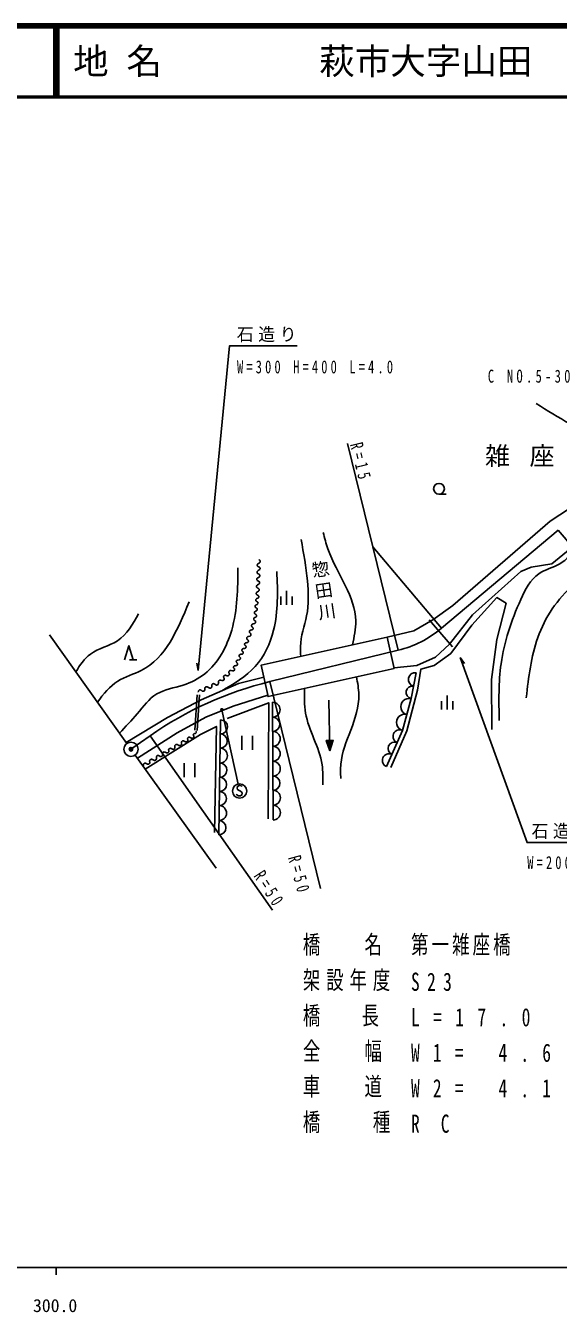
# Model space of a CAD drawing. Units: millimetres, scale not verified. Extents: x 40000 to 680000, y 20000 to 380000.
# Drawn here: x 363711 to 438670, y 198715 to 380000 of the extents above; entities that cross this region are included whole.
import ezdxf
from ezdxf.enums import TextEntityAlignment as Align

# ---------------------------------------------------------------- set-up
doc = ezdxf.new("R2010")
doc.units = ezdxf.units.MM
doc.header["$LTSCALE"] = 1000
doc.header["$PDMODE"] = 32
doc.header["$PDSIZE"] = 500
for name, color, linetype, lineweight in [('M-BGD', 7, 'Continuous', 25), ('M-TTL', 2, 'Continuous', 140), ('M-TTL-BAND', 7, 'Continuous', 25), ('M-TTL-LINE', 7, 'Continuous', 50)]:
    doc.layers.add(name, color=color, linetype=linetype, lineweight=lineweight)
doc.layers.add('M-OTRS', color=6, linetype='Continuous')
doc.layers.add('M-TTL-TXT', color=7, linetype='Continuous')
doc.styles.add('@ＭＳ ゴシック', font='')
doc.styles.add('ＭＳ ゴシック', font='')
doc.styles.get('@ＭＳ ゴシック').set_extended_font_data('@MS Gothic')
doc.styles.get('ＭＳ ゴシック').set_extended_font_data('MS Gothic')

msp = doc.modelspace()

# ---------------------------------------------------------------- linework, layer by layer
at = {"layer": 'M-BGD'}
for p, q in [((416133, 291999), (409007, 321140)), ((421882, 313997), (422882, 313997)), ((422228, 295093), (438670, 308929)), ((438670, 308929), (457987, 285976)), ((412570, 306569), (422228, 295093)), ((399606, 299582), (399606, 298382)), ((400406, 300382), (400406, 298382)), ((401206, 299582), (401206, 298382)), ((420517, 296299), (423805, 292463)), ((367035, 294161), (377946, 278865)), ((398061, 287579), (416133, 291999)), ((378314, 290631), (379354, 290631)), ((387974, 289148), (387792, 290171)), ((424853, 290999), (425456, 290153)), ((417973, 285184), (418686, 288811)), ((398061, 287579), (405187, 258438)), ((387530, 280732), (387848, 285720)), ((387830, 280713), (388147, 285701)), ((398455, 284665), (398520, 268083)), ((406368, 284982), (406537, 277804)), ((416743, 280714), (417973, 285184)), ((422222, 284828), (422222, 283628)), ((423022, 285628), (423022, 283628)), ((423822, 284828), (423822, 283628)), ((391313, 283616), (393614, 273147)), ((391135, 282204), (390876, 266010)), ((378526, 278051), (381219, 279940)), ((398450, 255382), (381219, 279940)), ((394122, 279952), (394122, 277952)), ((395642, 277952), (395642, 279952)), ((414476, 275597), (416743, 280714)), ((379107, 277237), (390493, 261274)), ((385992, 276096), (385992, 274096)), ((387512, 274096), (387512, 276096))]:
    msp.add_line(p, q, dxfattribs=at)
for points in [[(387974, 289148), (392415, 334908), (401915, 334908)], [(414586, 293843), (418343, 294750), (420999, 296304), (423824, 298314), (437556, 310168), (440277, 311981), (443645, 313212), (447985, 313860)], [(440860, 306706), (437751, 304180), (434880, 303726), (433390, 303079), (426589, 296990), (423350, 292844), (421407, 291030), (418751, 289864), (415551, 289506)], [(396500, 303754), (396441, 303776), (396382, 303818), (396344, 303860), (396325, 303900), (396307, 303961), (396310, 304041), (396332, 304100), (396354, 304140), (396395, 304178), (396457, 304216), (396620, 304310), (396682, 304368), (396704, 304407), (396726, 304466), (396728, 304526), (396711, 304607), (396673, 304668), (396635, 304710), (396595, 304731), (396536, 304753)], [(396427, 301755), (396368, 301778), (396309, 301820), (396271, 301861), (396252, 301902), (396235, 301962), (396237, 302042), (396260, 302102), (396281, 302141), (396323, 302179), (396384, 302217), (396547, 302311), (396610, 302369), (396631, 302408), (396653, 302468), (396655, 302528), (396638, 302608), (396601, 302670), (396562, 302711), (396523, 302733), (396464, 302755)], [(396464, 302755), (396404, 302777), (396346, 302819), (396307, 302860), (396289, 302901), (396271, 302962), (396274, 303042), (396296, 303101), (396317, 303140), (396359, 303179), (396420, 303217), (396584, 303311), (396646, 303368), (396667, 303408), (396690, 303467), (396692, 303527), (396675, 303608), (396637, 303669), (396598, 303710), (396559, 303732), (396500, 303754)], [(396391, 300756), (396332, 300778), (396273, 300820), (396235, 300862), (396216, 300902), (396198, 300963), (396201, 301043), (396223, 301102), (396245, 301142), (396286, 301180), (396348, 301218), (396511, 301312), (396573, 301370), (396595, 301409), (396617, 301468), (396619, 301528), (396602, 301609), (396564, 301670), (396526, 301712), (396486, 301733), (396427, 301755)], [(396252, 298857), (396200, 298881), (396151, 298923), (396119, 298963), (396105, 299001), (396094, 299056), (396102, 299128), (396126, 299179), (396148, 299213), (396187, 299245), (396245, 299274), (396398, 299348), (396458, 299395), (396480, 299429), (396504, 299480), (396510, 299534), (396501, 299608), (396471, 299665), (396439, 299705), (396405, 299727), (396354, 299751)], [(396354, 299757), (396295, 299779), (396237, 299821), (396198, 299862), (396180, 299903), (396162, 299964), (396165, 300044), (396187, 300103), (396208, 300142), (396250, 300181), (396311, 300219), (396475, 300313), (396537, 300370), (396558, 300410), (396581, 300469), (396583, 300529), (396566, 300610), (396528, 300671), (396489, 300712), (396450, 300734), (396391, 300756)], [(429339, 280850), (429269, 287864), (430048, 293533), (431323, 298634), (430048, 299413), (426505, 295516), (423530, 291549), (421191, 289848), (419349, 289352), (418853, 286376), (417365, 280637), (415098, 275465)], [(396048, 297069), (395997, 297093), (395947, 297134), (395915, 297174), (395902, 297212), (395890, 297268), (395898, 297339), (395922, 297391), (395944, 297425), (395984, 297456), (396041, 297486), (396195, 297559), (396254, 297607), (396276, 297640), (396300, 297692), (396307, 297746), (396297, 297819), (396267, 297877), (396235, 297917), (396202, 297939), (396150, 297963)], [(396150, 297963), (396099, 297987), (396049, 298029), (396017, 298069), (396003, 298106), (395992, 298162), (396000, 298234), (396024, 298285), (396046, 298319), (396086, 298351), (396143, 298380), (396297, 298453), (396356, 298501), (396378, 298535), (396402, 298586), (396408, 298640), (396399, 298713), (396369, 298771), (396337, 298811), (396304, 298833), (396252, 298857)], [(395607, 295263), (395558, 295302), (395516, 295361), (395492, 295412), (395487, 295457), (395490, 295520), (395518, 295595), (395557, 295644), (395590, 295675), (395641, 295698), (395711, 295715), (395896, 295753), (395973, 295788), (396006, 295819), (396046, 295868), (396067, 295924), (396076, 296006), (396059, 296076), (396036, 296128), (396005, 296160), (395956, 296200)], [(395946, 296174), (395895, 296198), (395845, 296240), (395814, 296280), (395800, 296318), (395788, 296374), (395796, 296445), (395820, 296497), (395842, 296530), (395882, 296562), (395940, 296592), (396093, 296665), (396153, 296712), (396175, 296746), (396199, 296798), (396205, 296851), (396195, 296925), (396165, 296983), (396134, 297023), (396100, 297045), (396048, 297069)], [(394945, 293482), (394896, 293522), (394854, 293580), (394830, 293631), (394825, 293676), (394827, 293739), (394855, 293814), (394895, 293863), (394928, 293894), (394979, 293917), (395049, 293934), (395234, 293972), (395311, 294007), (395344, 294038), (395384, 294087), (395404, 294143), (395414, 294225), (395397, 294295), (395373, 294347), (395343, 294380), (395294, 294419)], [(395294, 294419), (395249, 294455), (395211, 294508), (395190, 294554), (395186, 294594), (395188, 294651), (395213, 294718), (395248, 294763), (395278, 294790), (395324, 294811), (395387, 294826), (395554, 294860), (395623, 294892), (395653, 294920), (395688, 294964), (395707, 295014), (395715, 295088), (395700, 295151), (395679, 295198), (395652, 295227), (395607, 295263)], [(377634, 290631), (378234, 292631), (378834, 290631)], [(394238, 291841), (394198, 291881), (394165, 291937), (394149, 291985), (394148, 292025), (394156, 292082), (394188, 292146), (394228, 292187), (394260, 292211), (394308, 292227), (394373, 292236), (394542, 292253), (394614, 292277), (394646, 292302), (394686, 292342), (394710, 292391), (394726, 292463), (394717, 292528), (394701, 292576), (394676, 292608), (394636, 292648)], [(394631, 292638), (394587, 292674), (394549, 292727), (394528, 292773), (394523, 292813), (394525, 292870), (394550, 292937), (394586, 292982), (394616, 293009), (394662, 293030), (394725, 293045), (394891, 293079), (394961, 293111), (394990, 293139), (395026, 293183), (395045, 293234), (395053, 293307), (395038, 293371), (395017, 293417), (394989, 293446), (394945, 293482)], [(393044, 289419), (393004, 289459), (392971, 289515), (392955, 289563), (392955, 289604), (392962, 289660), (392994, 289725), (393034, 289765), (393066, 289789), (393115, 289806), (393179, 289814), (393348, 289831), (393420, 289856), (393452, 289880), (393492, 289921), (393516, 289969), (393532, 290041), (393523, 290106), (393507, 290154), (393483, 290186), (393442, 290226)], [(393442, 290226), (393402, 290266), (393369, 290322), (393353, 290371), (393353, 290411), (393360, 290467), (393392, 290532), (393432, 290572), (393464, 290597), (393512, 290613), (393577, 290621), (393746, 290638), (393818, 290663), (393850, 290687), (393890, 290728), (393914, 290776), (393930, 290849), (393921, 290913), (393905, 290961), (393881, 290993), (393840, 291033)], [(393840, 291033), (393800, 291073), (393767, 291130), (393751, 291178), (393751, 291218), (393758, 291274), (393790, 291339), (393830, 291379), (393862, 291404), (393910, 291420), (393975, 291429), (394144, 291446), (394216, 291470), (394248, 291495), (394288, 291535), (394312, 291583), (394328, 291656), (394319, 291720), (394303, 291769), (394279, 291801), (394238, 291841)], [(424853, 290999), (434280, 264901), (443780, 264901)], [(391605, 288099), (391579, 288157), (391568, 288228), (391570, 288285), (391586, 288327), (391617, 288382), (391676, 288436), (391734, 288462), (391777, 288474), (391833, 288472), (391903, 288454), (392085, 288404), (392170, 288400), (392213, 288413), (392271, 288438), (392315, 288479), (392360, 288548), (392378, 288618), (392380, 288674), (392368, 288717), (392342, 288775)], [(392342, 288775), (392316, 288833), (392305, 288904), (392308, 288961), (392324, 289002), (392354, 289058), (392413, 289112), (392471, 289138), (392514, 289150), (392571, 289147), (392641, 289130), (392822, 289080), (392907, 289076), (392950, 289088), (393008, 289114), (393052, 289155), (393098, 289224), (393115, 289294), (393117, 289350), (393105, 289393), (393079, 289451)], [(377857, 278990), (383688, 282507), (388417, 285033), (393664, 287301), (397210, 288218)], [(388011, 286109), (388004, 286172), (388015, 286243), (388035, 286296), (388063, 286331), (388109, 286374), (388182, 286407), (388244, 286414), (388289, 286413), (388342, 286393), (388404, 286356), (388561, 286252), (388641, 286223), (388686, 286221), (388749, 286228), (388803, 286253), (388867, 286305), (388905, 286366), (388925, 286419), (388926, 286464), (388919, 286527)], [(388919, 286527), (388912, 286596), (388924, 286674), (388946, 286733), (388976, 286771), (389027, 286819), (389107, 286855), (389176, 286863), (389225, 286861), (389284, 286840), (389351, 286798), (389525, 286684), (389612, 286652), (389662, 286651), (389731, 286658), (389791, 286686), (389861, 286743), (389903, 286810), (389925, 286868), (389926, 286918), (389919, 286987)], [(389919, 286987), (389912, 287050), (389923, 287121), (389942, 287174), (389970, 287209), (390017, 287252), (390089, 287286), (390152, 287292), (390197, 287291), (390250, 287271), (390311, 287234), (390469, 287130), (390549, 287101), (390593, 287099), (390656, 287106), (390711, 287131), (390775, 287183), (390813, 287244), (390832, 287297), (390834, 287342), (390827, 287405)], [(390868, 287424), (390842, 287481), (390831, 287553), (390833, 287609), (390849, 287651), (390880, 287706), (390939, 287760), (390997, 287786), (391040, 287798), (391096, 287796), (391166, 287779), (391348, 287728), (391433, 287725), (391476, 287737), (391534, 287763), (391578, 287803), (391623, 287872), (391640, 287942), (391643, 287999), (391631, 288042), (391605, 288099)], [(397776, 285674), (392886, 284127), (389064, 282572), (385048, 280370), (379422, 276795)], [(397858, 268228), (397929, 284595), (392048, 282399)], [(380515, 275264), (388293, 280141), (390560, 281275), (390277, 266315)], [(385643, 278919), (385629, 278981), (385633, 279053), (385647, 279108), (385672, 279146), (385713, 279193), (385782, 279234), (385844, 279247), (385889, 279250), (385943, 279236), (386008, 279205), (386176, 279118), (386258, 279096), (386303, 279100), (386364, 279113), (386416, 279143), (386475, 279201), (386506, 279266), (386520, 279321), (386517, 279366), (386504, 279427)], [(386504, 279427), (386491, 279489), (386495, 279561), (386509, 279616), (386533, 279654), (386575, 279701), (386644, 279742), (386705, 279755), (386750, 279758), (386805, 279744), (386870, 279713), (387037, 279626), (387119, 279604), (387164, 279608), (387226, 279621), (387277, 279651), (387336, 279709), (387368, 279774), (387382, 279829), (387379, 279873), (387365, 279935)], [(387376, 279942), (387343, 279971), (387315, 280013), (387301, 280050), (387299, 280081), (387303, 280125), (387325, 280177), (387354, 280210), (387378, 280230), (387415, 280245), (387464, 280254), (387595, 280274), (387650, 280296), (387674, 280317), (387703, 280350), (387720, 280388), (387729, 280445), (387720, 280495), (387705, 280532), (387685, 280556), (387652, 280585)], [(382972, 277345), (382959, 277406), (382963, 277478), (382977, 277533), (383002, 277571), (383043, 277618), (383112, 277659), (383174, 277672), (383218, 277675), (383273, 277661), (383338, 277630), (383506, 277543), (383588, 277522), (383632, 277525), (383694, 277538), (383746, 277569), (383805, 277626), (383836, 277691), (383850, 277746), (383847, 277791), (383834, 277853)], [(383834, 277853), (383820, 277914), (383824, 277986), (383839, 278041), (383863, 278079), (383904, 278126), (383973, 278167), (384035, 278180), (384080, 278183), (384135, 278169), (384199, 278138), (384367, 278051), (384449, 278030), (384494, 278033), (384556, 278046), (384607, 278077), (384666, 278134), (384697, 278199), (384711, 278254), (384708, 278299), (384695, 278361)], [(384695, 278361), (384681, 278429), (384685, 278508), (384700, 278568), (384727, 278609), (384773, 278662), (384849, 278707), (384917, 278721), (384966, 278725), (385026, 278709), (385097, 278674), (385282, 278579), (385372, 278555), (385421, 278559), (385489, 278573), (385546, 278607), (385611, 278671), (385645, 278742), (385661, 278802), (385657, 278851), (385643, 278919)], [(380302, 275770), (380289, 275832), (380293, 275904), (380307, 275958), (380331, 275996), (380373, 276044), (380442, 276084), (380504, 276098), (380548, 276101), (380603, 276087), (380668, 276055), (380835, 275968), (380917, 275947), (380962, 275950), (381024, 275963), (381076, 275994), (381134, 276052), (381166, 276117), (381180, 276171), (381177, 276216), (381164, 276278)], [(381164, 276278), (381149, 276346), (381153, 276425), (381169, 276485), (381196, 276527), (381241, 276579), (381317, 276624), (381385, 276638), (381434, 276642), (381494, 276626), (381566, 276592), (381750, 276496), (381840, 276473), (381889, 276476), (381957, 276491), (382014, 276524), (382079, 276588), (382113, 276659), (382129, 276720), (382126, 276769), (382111, 276837)], [(382111, 276837), (382098, 276898), (382102, 276970), (382116, 277025), (382140, 277063), (382182, 277110), (382251, 277151), (382312, 277164), (382357, 277167), (382412, 277153), (382477, 277122), (382644, 277035), (382726, 277014), (382771, 277017), (382833, 277030), (382884, 277061), (382943, 277118), (382975, 277183), (382989, 277238), (382986, 277283), (382972, 277345)], [(394140, 272806), (394060, 272886), (393900, 272926), (393740, 272926), (393500, 272806), (393460, 272566), (393540, 272366), (394100, 272046), (394180, 271846), (394140, 271606), (393940, 271486), (393660, 271486), (393420, 271606), (393340, 271726)]]:
    msp.add_lwpolyline(points, dxfattribs=at)
for points in [[(414586, 293843), (396838, 289892), (397819, 285482), (415568, 289433)], [(406537, 277804), (406982, 279315), (406022, 279292)], [(406533, 277984), (406893, 279253), (406113, 279234)], [(406529, 278164), (406805, 279191), (406205, 279176)], [(406524, 278344), (406716, 279129), (406296, 279119)], [(406520, 278524), (406627, 279066), (406387, 279061)], [(406515, 278764), (406539, 279004), (406479, 279003)]]:
    msp.add_lwpolyline(points, close=True, dxfattribs=at)
for centre, radius in [((421882, 314757), 760), ((391313, 283616), 150), ((391313, 283616), 90), ((391313, 283616), 30), ((378526, 278051), 1000), ((378526, 278051), 40), ((393820, 272166), 1000)]:
    msp.add_circle(centre, radius, dxfattribs=at)
for centre, radius, start, end in [((412570, 306569), 15000, 283.74118, 310.08269), ((418504, 287882), 950, 78.88696, 258.88696), ((409937, 239010), 50000, 103.74118, 125.05569), ((418147, 286067), 900, 78.88696, 258.88696), ((398459, 283615), 1050, 270.22381, 90.22381), ((417659, 284040), 1150, 74.60445, 254.60445), ((417048, 281823), 1150, 74.60445, 254.60445), ((391119, 281204), 1000, 269.08335, 89.08335), ((398467, 281565), 1000, 270.22381, 90.22381), ((391087, 279204), 1000, 269.08335, 89.08335), ((398475, 279515), 1050, 270.22381, 90.22381), ((416359, 279848), 950, 66.10484, 246.10484), ((391054, 277155), 1050, 269.08335, 89.08335), ((398483, 277415), 1050, 270.22381, 90.22381), ((414860, 276465), 950, 66.10484, 246.10484), ((415610, 278157), 900, 66.10484, 246.10484), ((391022, 275105), 1000, 269.08335, 89.08335), ((398491, 275315), 1050, 270.22381, 90.22381), ((390990, 273105), 1000, 269.08335, 89.08335), ((398499, 273265), 1000, 270.22381, 90.22381), ((390958, 271105), 1000, 269.08335, 89.08335), ((398507, 271215), 1050, 270.22381, 90.22381), ((398516, 269116), 1050, 270.22381, 90.22381), ((390925, 269056), 1050, 269.08335, 89.08335), ((390892, 267006), 1000, 269.08335, 89.08335)]:
    msp.add_arc(centre, radius, start, end, dxfattribs=at)
for points, knots in [([(435566, 326750), (438702, 324813), (441838, 322876), (445198, 321385), (449365, 319535), (453878, 318370), (457804, 316084), (459511, 315090), (461108, 313883), (462523, 312464), (464377, 310628), (465913, 308427), (468018, 306969), (469353, 305974), (470895, 305260), (472620, 304856), (473913, 304566), (475336, 304476), (476227, 303801), (477645, 302738), (477697, 300175), (478555, 298307), (479744, 295833), (482397, 294615), (484693, 293092), (486501, 291808), (488185, 290465), (490058, 289343), (491667, 288381), (493369, 287518), (495165, 287145), (497972, 286574), (501003, 287206), (503828, 286692), (505215, 286440), (506547, 285906), (507900, 285464), (511458, 284378), (515145, 283849), (518757, 283007), (522337, 282182), (525858, 281166), (529424, 280163), (531559, 279562), (533706, 278948), (535888, 278805), (537832, 278687), (539801, 278962), (541772, 279064), (543265, 279141), (544759, 279119), (546232, 279258), (549343, 279551), (552360, 280563), (555377, 281575)], [0, 0, 0, 0, 1, 1, 1, 2, 2, 2, 3, 3, 3, 4, 4, 4, 5, 5, 5, 6, 6, 6, 7, 7, 7, 8, 8, 8, 9, 9, 9, 10, 10, 10, 11, 11, 11, 12, 12, 12, 13, 13, 13, 14, 14, 14, 15, 15, 15, 16, 16, 16, 17, 17, 17, 18, 18, 18, 18]), ([(409691, 292753), (409947, 293883), (410203, 295013), (410181, 296135), (410149, 297816), (409493, 299480), (408733, 301048), (407875, 302817), (406885, 304464), (406251, 306271), (405985, 307028), (405782, 307813), (405578, 308598)], [0, 0, 0, 0, 1, 1, 1, 2, 2, 2, 3, 3, 3, 4, 4, 4, 4]), ([(430361, 282085), (430311, 284787), (430260, 287488), (430620, 290101), (431045, 293186), (432043, 296146), (433400, 299152), (434032, 300552), (434741, 301962), (435921, 302772), (436808, 303373), (437952, 303637), (438895, 304194), (439847, 304739), (440603, 305557), (441351, 306392), (441949, 307033), (442526, 307689), (443226, 308202), (444583, 309217), (446415, 309654), (448139, 309559), (450439, 309479), (452601, 308537), (454474, 307168), (456081, 305993), (457475, 304503), (459258, 303871), (460066, 303584), (460953, 303473), (461841, 303362)], [0, 0, 0, 0, 1, 1, 1, 2, 2, 2, 3, 3, 3, 4, 4, 4, 5, 5, 5, 6, 6, 6, 7, 7, 7, 8, 8, 8, 9, 9, 9, 10, 10, 10, 10]), ([(402475, 307616), (402821, 305678), (403167, 303741), (403355, 301772), (403510, 300134), (403556, 298474), (403251, 296859), (402976, 295402), (402416, 293981), (402372, 292515), (402358, 292058), (402395, 291598), (402431, 291137)], [0, 0, 0, 0, 1, 1, 1, 2, 2, 2, 3, 3, 3, 4, 4, 4, 4]), ([(376895, 280338), (377748, 281212), (378601, 282086), (379410, 283050), (380265, 284071), (381070, 285191), (382151, 285843), (383235, 286497), (384596, 286678), (385874, 287084), (386988, 287445), (388031, 287974), (388926, 288688), (390799, 290182), (392020, 292487), (392701, 294842), (393534, 297723), (393557, 300678), (393580, 303634)], [0, 0, 0, 0, 1, 1, 1, 2, 2, 2, 3, 3, 3, 4, 4, 4, 5, 5, 5, 6, 6, 6, 6]), ([(391292, 286276), (393009, 287276), (394726, 288275), (396015, 289713), (397278, 291122), (398129, 292952), (398601, 294820), (399283, 297525), (399168, 300310), (399053, 303095)], [0, 0, 0, 0, 1, 1, 1, 2, 2, 2, 3, 3, 3, 3]), ([(434175, 285317), (434505, 288207), (434834, 291098), (435792, 293786), (436799, 296615), (438502, 299221), (440899, 301285), (442986, 303083), (445601, 304469), (448139, 304452), (451032, 304436), (453790, 302673), (456413, 301155), (457429, 300555), (458409, 299992), (459452, 299539), (461323, 298710), (463421, 298338), (465205, 297406), (467941, 295934), (469909, 293090), (472571, 291459), (474707, 290192), (477270, 289665), (479553, 288614), (481453, 287710), (483184, 286485), (484983, 285382), (487638, 283871), (490443, 282745), (493193, 281180), (494869, 280227), (496524, 279110), (498365, 278982), (498844, 278949), (499336, 278983), (499828, 279016)], [0, 0, 0, 0, 1, 1, 1, 2, 2, 2, 3, 3, 3, 4, 4, 4, 5, 5, 5, 6, 6, 6, 7, 7, 7, 8, 8, 8, 9, 9, 9, 10, 10, 10, 11, 11, 11, 12, 12, 12, 12]), ([(373792, 284689), (374655, 285810), (375518, 286931), (376669, 287653), (377681, 288288), (378916, 288615), (379979, 289153), (383424, 290897), (385063, 294860), (386702, 298824)], [0, 0, 0, 0, 1, 1, 1, 2, 2, 2, 3, 3, 3, 3]), ([(370745, 288960), (371351, 289896), (371956, 290832), (372807, 291459), (373924, 292281), (375462, 292572), (376621, 293333), (377940, 294199), (378768, 295673), (379595, 297147)], [0, 0, 0, 0, 1, 1, 1, 2, 2, 2, 3, 3, 3, 3]), ([(410266, 288253), (410423, 287414), (410579, 286575), (410595, 285740), (410626, 284045), (410076, 282364), (409457, 280723), (408861, 279141), (408201, 277595), (408061, 275965), (408003, 275302), (408032, 274625), (408061, 273948)], [0, 0, 0, 0, 1, 1, 1, 2, 2, 2, 3, 3, 3, 4, 4, 4, 4]), ([(402946, 286623), (402922, 285454), (402898, 284284), (403096, 283154), (403533, 280663), (405048, 278362), (405423, 275862), (405563, 274932), (405545, 273975), (405527, 273018)], [0, 0, 0, 0, 1, 1, 1, 2, 2, 2, 3, 3, 3, 3])]:
    msp.add_open_spline(points, degree=3, knots=knots, dxfattribs=at)
at = {"layer": 'M-OTRS'}
msp.add_point((378526, 278051), dxfattribs=at)
at = {"layer": 'M-TTL'}
msp.add_line((680000, 380000), (40000, 380000), dxfattribs=at)
at = {"layer": 'M-TTL-BAND'}
for p, q in [((40000, 205000), (579000, 205000)), ((368000, 205000), (368000, 204000))]:
    msp.add_line(p, q, dxfattribs=at)
at = {"layer": 'M-TTL-LINE'}
for p, q in [((367750, 380000), (367750, 370000)), ((368250, 380000), (368250, 370000)), ((40000, 370000), (680000, 370000))]:
    msp.add_line(p, q, dxfattribs=at)

# ---------------------------------------------------------------- texts
at = {"layer": 'M-BGD', "attachment_point": 7, "style": 'ＭＳ ゴシック'}
for s, insert, char_height in [('\\T1.27;\\W0.95;石造り', (393415, 335408), 1833), ('\\T1.51;\\W0.7;W=300\\~H=400\\~L=4.0', (393448, 330986), 1833), ('\\T1.54;\\W0.7;C\\~NO.5-30', (428760, 329675), 1833), ('\\T1.79;雑座', (428376, 317828), 2566), ('\\T1.27;\\W0.95;石造り', (434915, 265419), 1833), ('\\T1.51;\\W0.7;W=200\\~H=100\\~L=3.8', (434304, 261138), 1833), ('\\T1.18;\\W0.7;橋\u3000\u3000名', (402723, 248963), 2566), ('\\T1.18;\\W0.7;第一雑座橋', (417945, 248963), 2566), ('\\T1.34;\\W0.7;架設年度\\~', (402723, 243963), 2566), ('\\T1.85;\\W0.7;S23', (417945, 243963), 2566), ('\\T1.69;\\W0.7;橋\\~\\~長', (402723, 238963), 2566), ('\\T2.55;\\W0.7;L=17.0', (417945, 238963), 2566), ('\\T1.18;\\W0.7;全\u3000\u3000幅', (402723, 233963), 2566), ('\\T2.52;\\W0.7;W1=\\~4.6', (417945, 233963), 2566), ('\\T1.18;\\W0.7;車\u3000\u3000道', (402723, 228963), 2566), ('\\T2.52;\\W0.7;W2=\\~4.1', (417945, 228963), 2566), ('\\T1.34;\\W0.7;橋\u3000\u3000種\\~', (402723, 223963), 2566), ('\\T3.43;\\W0.7;RC', (417945, 223963), 2566)]:
    msp.add_mtext(s, dxfattribs=dict(at, insert=insert, char_height=char_height))
at = {"layer": 'M-BGD', "char_height": 1833, "attachment_point": 7}
for s, insert, rotation, style in [('\\T1.65;\\W0.7;R=15', (409315, 321010), 283.7, 'ＭＳ ゴシック'), ('\\T1.2;惣田川', (403877, 304495), 278.4, '@ＭＳ ゴシック'), ('\\T1.65;\\W0.7;R=50', (400584, 262779), 285.2, 'ＭＳ ゴシック'), ('\\T1.65;\\W0.7;R=50', (395705, 260178), 303, 'ＭＳ ゴシック')]:
    msp.add_mtext(s, dxfattribs=dict(at, insert=insert, rotation=rotation, style=style))
at = {"layer": 'M-TTL-BAND', "style": 'ＭＳ ゴシック'}
msp.add_text('300.0', height=1833, dxfattribs=at).set_placement((367844, 198195), align=Align.BOTTOM_CENTER)
at = {"layer": 'M-TTL-TXT', "style": 'ＭＳ ゴシック'}
for s, p in [('地 名', (370380, 375000)), ('萩市大字山田', (405024, 375000))]:
    msp.add_text(s, height=3666, dxfattribs=at).set_placement(p, align=Align.MIDDLE_LEFT)

doc.saveas('drawing.dxf')
